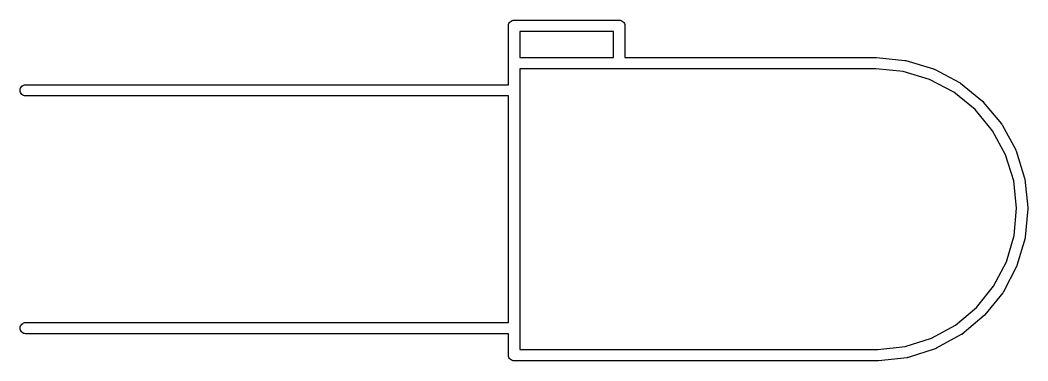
# Model space of a CAD drawing. Extents: x 48 to 140.1, y -130.7 to -65.9.
# Drawn here: x 129.37 to 140.12, y -117.88 to -114.24 of the extents above; entities that cross this region are included whole.
import ezdxf

# ---------------------------------------------------------------- set-up
doc = ezdxf.new("R2010")
doc.units = 0
doc.layers.add('BLACK', color=7, linetype='CONTINUOUS')

msp = doc.modelspace()

# ---------------------------------------------------------------- linework, layer by layer
at = {"layer": 'BLACK', "linetype": 'CONTINUOUS'}
for p, q in [((134.58, -114.279), (134.586, -114.269)), ((134.586, -114.269), (134.593, -114.259)), ((134.593, -114.259), (134.603, -114.252)), ((134.603, -114.252), (134.613, -114.246)), ((134.613, -114.246), (134.624, -114.243)), ((134.624, -114.243), (134.633, -114.242)), ((134.633, -114.242), (134.633, -114.242)), ((134.633, -114.242), (134.636, -114.242)), ((134.636, -114.242), (134.639, -114.242)), ((134.639, -114.242), (135.753, -114.242)), ((135.753, -114.242), (135.756, -114.242)), ((135.756, -114.242), (135.759, -114.242)), ((135.759, -114.242), (135.759, -114.242)), ((135.759, -114.242), (135.768, -114.243)), ((135.768, -114.243), (135.779, -114.246)), ((135.779, -114.246), (135.789, -114.252)), ((135.789, -114.252), (135.799, -114.259)), ((135.799, -114.259), (135.806, -114.269)), ((135.806, -114.269), (135.812, -114.279)), ((134.576, -114.302), (134.577, -114.29)), ((134.576, -114.305), (134.576, -114.302)), ((134.576, -114.699), (134.576, -114.305)), ((134.577, -114.29), (134.58, -114.279)), ((134.696, -114.362), (134.696, -114.642)), ((135.696, -114.362), (134.696, -114.362)), ((135.696, -114.642), (135.696, -114.362)), ((135.812, -114.279), (135.815, -114.29)), ((135.815, -114.29), (135.816, -114.302)), ((135.816, -114.302), (135.816, -114.305)), ((135.816, -114.305), (135.816, -114.642)), ((134.576, -114.702), (134.576, -114.699)), ((134.576, -114.705), (134.576, -114.702)), ((134.696, -114.642), (135.696, -114.642)), ((135.816, -114.642), (138.499, -114.642)), ((138.499, -114.642), (138.502, -114.642)), ((138.502, -114.642), (138.502, -114.642)), ((138.502, -114.642), (138.805, -114.672)), ((138.805, -114.672), (138.806, -114.672)), ((138.806, -114.672), (138.811, -114.673)), ((138.811, -114.673), (138.816, -114.674)), ((138.816, -114.674), (139.108, -114.762)), ((134.576, -114.932), (134.576, -114.705)), ((135.753, -114.762), (134.696, -114.762)), ((134.696, -114.762), (134.696, -114.989)), ((135.756, -114.762), (135.753, -114.762)), ((135.759, -114.762), (135.756, -114.762)), ((138.493, -114.762), (135.759, -114.762)), ((138.787, -114.791), (138.493, -114.762)), ((139.067, -114.875), (138.787, -114.791)), ((139.108, -114.762), (139.109, -114.763)), ((139.109, -114.763), (139.114, -114.765)), ((139.114, -114.765), (139.119, -114.767)), ((139.119, -114.767), (139.387, -114.91)), ((139.326, -115.013), (139.067, -114.875)), ((139.387, -114.91), (139.388, -114.91)), ((139.388, -114.91), (139.393, -114.913)), ((139.393, -114.913), (139.397, -114.916)), ((139.397, -114.916), (139.633, -115.109)), ((129.366, -114.992), (129.367, -114.98)), ((129.367, -115.004), (129.366, -114.992)), ((129.367, -114.98), (129.37, -114.969)), ((129.37, -115.015), (129.367, -115.004)), ((129.37, -114.969), (129.376, -114.959)), ((129.376, -115.025), (129.37, -115.015)), ((129.376, -114.959), (129.383, -114.949)), ((129.383, -115.035), (129.376, -115.025)), ((129.383, -114.949), (129.393, -114.942)), ((129.393, -114.942), (129.403, -114.936)), ((129.403, -114.936), (129.414, -114.933)), ((129.414, -114.933), (129.423, -114.932)), ((129.423, -114.932), (134.576, -114.932)), ((134.696, -114.989), (134.696, -114.992)), ((134.696, -114.992), (134.696, -114.995)), ((134.696, -114.995), (134.696, -117.529)), ((139.553, -115.198), (139.326, -115.013)), ((129.393, -115.042), (129.383, -115.035)), ((129.403, -115.048), (129.393, -115.042)), ((129.414, -115.051), (129.403, -115.048)), ((129.423, -115.052), (129.414, -115.051)), ((134.576, -115.052), (129.423, -115.052)), ((134.576, -117.472), (134.576, -115.052)), ((139.633, -115.109), (139.634, -115.109)), ((139.634, -115.109), (139.638, -115.113)), ((139.638, -115.113), (139.641, -115.117)), ((139.641, -115.117), (139.836, -115.351)), ((139.739, -115.423), (139.553, -115.198)), ((139.879, -115.681), (139.739, -115.423)), ((139.836, -115.351), (139.836, -115.352)), ((139.836, -115.352), (139.839, -115.357)), ((139.839, -115.357), (139.842, -115.361)), ((139.842, -115.361), (139.987, -115.629)), ((139.987, -115.629), (139.987, -115.63)), ((139.987, -115.63), (139.989, -115.635)), ((139.989, -115.635), (139.991, -115.64)), ((139.991, -115.64), (140.081, -115.931)), ((139.965, -115.96), (139.879, -115.681)), ((139.996, -116.252), (139.965, -115.96)), ((140.081, -115.931), (140.082, -115.931)), ((140.082, -115.931), (140.083, -115.937)), ((140.083, -115.937), (140.084, -115.942)), ((140.084, -115.942), (140.116, -116.245)), ((139.969, -116.543), (139.996, -116.252)), ((140.116, -116.257), (140.088, -116.56)), ((140.116, -116.245), (140.116, -116.246)), ((140.116, -116.246), (140.116, -116.251)), ((140.116, -116.251), (140.116, -116.257)), ((139.887, -116.824), (139.969, -116.543)), ((140.086, -116.571), (140, -116.863)), ((140.087, -116.566), (140.086, -116.571)), ((140.088, -116.561), (140.087, -116.566)), ((140.088, -116.56), (140.088, -116.561)), ((139.751, -117.083), (139.887, -116.824)), ((139.996, -116.874), (139.855, -117.144)), ((139.998, -116.869), (139.996, -116.874)), ((140, -116.864), (139.998, -116.869)), ((140, -116.863), (140, -116.864)), ((139.568, -117.311), (139.751, -117.083)), ((139.848, -117.154), (139.657, -117.391)), ((139.851, -117.149), (139.848, -117.154)), ((139.854, -117.145), (139.851, -117.149)), ((139.855, -117.144), (139.854, -117.145)), ((139.343, -117.499), (139.568, -117.311)), ((129.376, -117.499), (129.383, -117.489)), ((129.383, -117.489), (129.393, -117.482)), ((129.393, -117.482), (129.403, -117.476)), ((129.403, -117.476), (129.414, -117.473)), ((129.414, -117.473), (129.423, -117.472)), ((129.423, -117.472), (134.576, -117.472)), ((139.649, -117.399), (139.416, -117.595)), ((139.653, -117.396), (139.649, -117.399)), ((139.657, -117.392), (139.653, -117.396)), ((139.657, -117.391), (139.657, -117.392)), ((129.366, -117.532), (129.367, -117.52)), ((129.367, -117.544), (129.366, -117.532)), ((129.367, -117.52), (129.37, -117.509)), ((129.37, -117.555), (129.367, -117.544)), ((129.37, -117.509), (129.376, -117.499)), ((129.376, -117.565), (129.37, -117.555)), ((129.383, -117.575), (129.376, -117.565)), ((129.393, -117.582), (129.383, -117.575)), ((129.403, -117.588), (129.393, -117.582)), ((129.414, -117.591), (129.403, -117.588)), ((129.423, -117.592), (129.414, -117.591)), ((134.576, -117.592), (129.423, -117.592)), ((134.576, -117.819), (134.576, -117.592)), ((134.696, -117.529), (134.696, -117.532)), ((134.696, -117.532), (134.696, -117.535)), ((134.696, -117.535), (134.696, -117.762)), ((139.087, -117.64), (139.343, -117.499)), ((139.406, -117.602), (139.139, -117.748)), ((139.411, -117.599), (139.406, -117.602)), ((139.415, -117.596), (139.411, -117.599)), ((139.416, -117.595), (139.415, -117.596)), ((138.808, -117.729), (139.087, -117.64)), ((134.576, -117.822), (134.576, -117.819)), ((134.696, -117.762), (138.496, -117.762)), ((138.496, -117.762), (138.514, -117.762)), ((138.514, -117.762), (138.808, -117.729)), ((139.129, -117.753), (138.838, -117.845)), ((139.134, -117.751), (139.129, -117.753)), ((139.139, -117.749), (139.134, -117.751)), ((139.139, -117.748), (139.139, -117.749)), ((134.577, -117.834), (134.576, -117.822)), ((134.58, -117.845), (134.577, -117.834)), ((134.586, -117.855), (134.58, -117.845)), ((134.593, -117.865), (134.586, -117.855)), ((134.603, -117.872), (134.593, -117.865)), ((134.613, -117.878), (134.603, -117.872)), ((134.624, -117.881), (134.613, -117.878)), ((134.629, -117.882), (134.624, -117.881)), ((134.636, -117.882), (134.629, -117.882)), ((134.639, -117.882), (134.636, -117.882)), ((138.499, -117.882), (134.639, -117.882)), ((138.518, -117.882), (138.499, -117.882)), ((138.499, -117.882), (138.499, -117.882)), ((138.521, -117.882), (138.518, -117.882)), ((138.524, -117.882), (138.521, -117.882)), ((138.827, -117.848), (138.524, -117.881)), ((138.524, -117.881), (138.524, -117.882)), ((138.832, -117.846), (138.827, -117.848)), ((138.838, -117.845), (138.832, -117.846)), ((138.838, -117.845), (138.838, -117.845))]:
    msp.add_line(p, q, dxfattribs=at)

doc.saveas('drawing.dxf')
